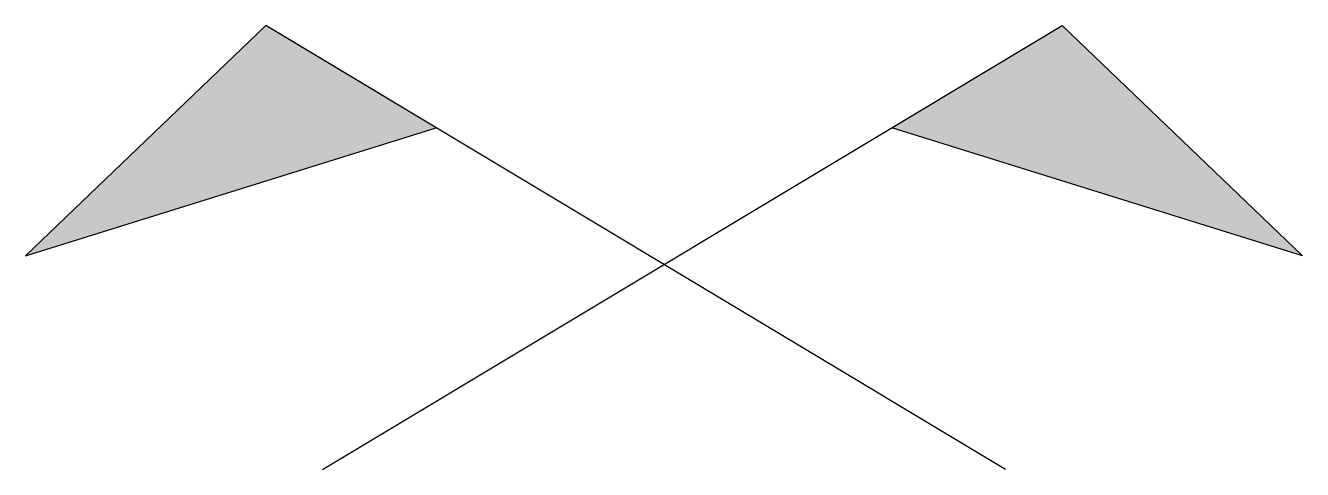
# Model space of a CAD drawing. Header units: millimetres. Extents: x -2029.2 to -2016.4, y 568.6 to 573.1.
import ezdxf

# ---------------------------------------------------------------- set-up
doc = ezdxf.new("R2010")
doc.units = ezdxf.units.MM
doc.header["$LTSCALE"] = 0.2
doc.layers.add('1', color=1, linetype='Continuous')

msp = doc.modelspace()

# ---------------------------------------------------------------- hatches: boundary and pattern name
at = {"layer": '1'}
for points in [[(-2026.814, 573.08), (-2029.223, 570.775), (-2025.11, 572.058)], [(-2018.838, 573.08), (-2020.542, 572.058), (-2016.429, 570.775)]]:
    msp.add_hatch(color=256, dxfattribs=at).paths.add_polyline_path(points)

# ---------------------------------------------------------------- linework, layer by layer
for points in [[(-2019.404, 568.637), (-2026.814, 573.08), (-2029.223, 570.775), (-2025.11, 572.058)], [(-2026.248, 568.637), (-2018.838, 573.08), (-2016.429, 570.775), (-2020.542, 572.058)]]:
    msp.add_lwpolyline(points, dxfattribs=at)

doc.saveas('drawing.dxf')
